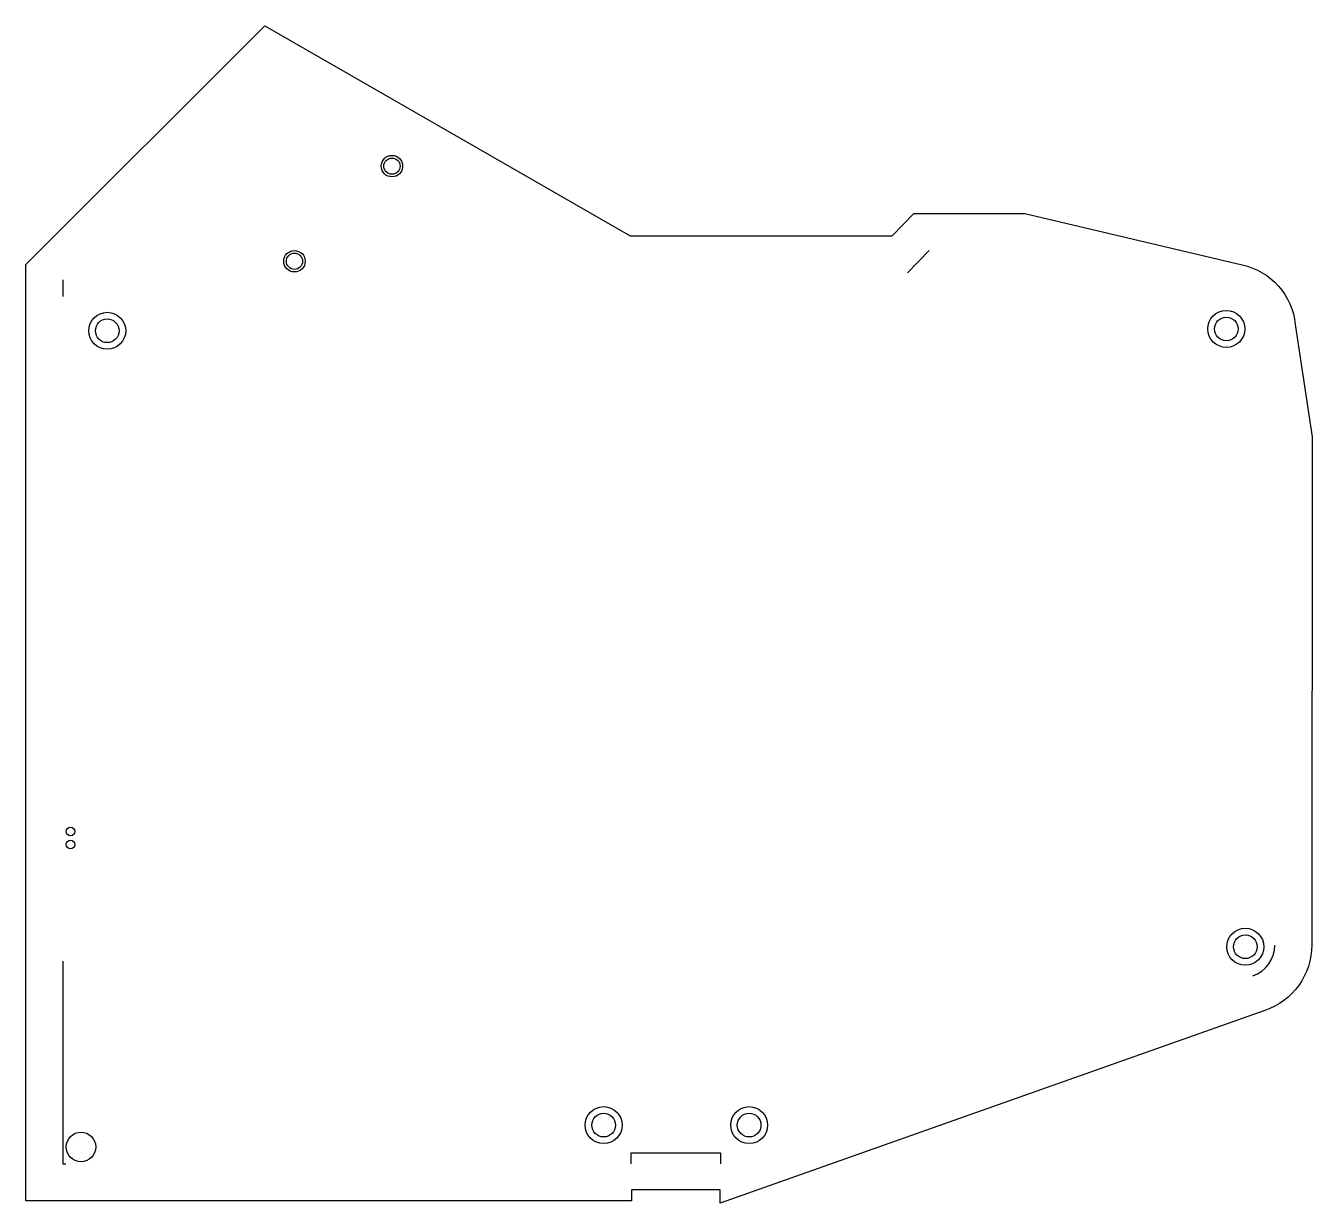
# Model space of a CAD drawing. Header units: millimetres. Extents: x -87 to 87, y -79 to 80.
import ezdxf

# ---------------------------------------------------------------- set-up
doc = ezdxf.new("R2010")
doc.units = ezdxf.units.MM
doc.layers.get('0').update_dxf_attribs({"linetype": 'CONTINUOUS'})

msp = doc.modelspace()

# ---------------------------------------------------------------- linework, layer by layer
for p, q in [((35.2, 49.7), (32.26, 46.7)), ((-81.99, 45.74), (-81.99, 43.49)), ((-81.99, -46.41), (-82, -73.86)), ((-5.1, -73.86), (-5.1, -72.36)), ((-5.1, -72.36), (6.96, -72.36)), ((6.96, -72.36), (6.96, -73.86)), ((-82, -73.86), (-81.55, -73.86))]:
    msp.add_line(p, q)
msp.add_lwpolyline([(87, 24.48), (86.93, -44.24, -0.322014), (80.56, -53.12), (6.94, -79.18), (6.94, -77.36), (-5.06, -77.36), (-5.06, -78.86), (-81.55, -78.86), (-87, -78.86), (-86.99, -46.41), (-86.99, 43.49), (-86.99, 47.82), (-54.67, 80.11), (-5.24, 51.7), (30.16, 51.7), (33.09, 54.7), (48.11, 54.7), (77.51, 47.76, -0.326911), (84.7, 39.67)], format="xyb", close=True)
for centre, radius in [((-37.47, 61.11), 1.45), ((-37.47, 61.11), 1.1), ((-50.65, 48.25), 1.45), ((-50.65, 48.25), 1.1), ((-75.97, 38.84), 2.5), ((-75.97, 38.84), 1.6), ((75.37, 39.09), 2.5), ((75.37, 39.09), 1.6), ((-80.94, -28.89), 0.6), ((-80.94, -30.65), 0.6), ((77.94, -44.48), 2.5), ((77.94, -44.48), 1.6), ((-8.84, -68.61), 2.5), ((10.84, -68.61), 2.5), ((-8.84, -68.61), 1.6), ((10.84, -68.61), 1.6), ((-79.52, -71.56), 2)]:
    msp.add_circle(centre, radius)
msp.add_arc((77.57, -44.26), 4.36, -71.6907, 0.1466)

doc.saveas('drawing.dxf')
